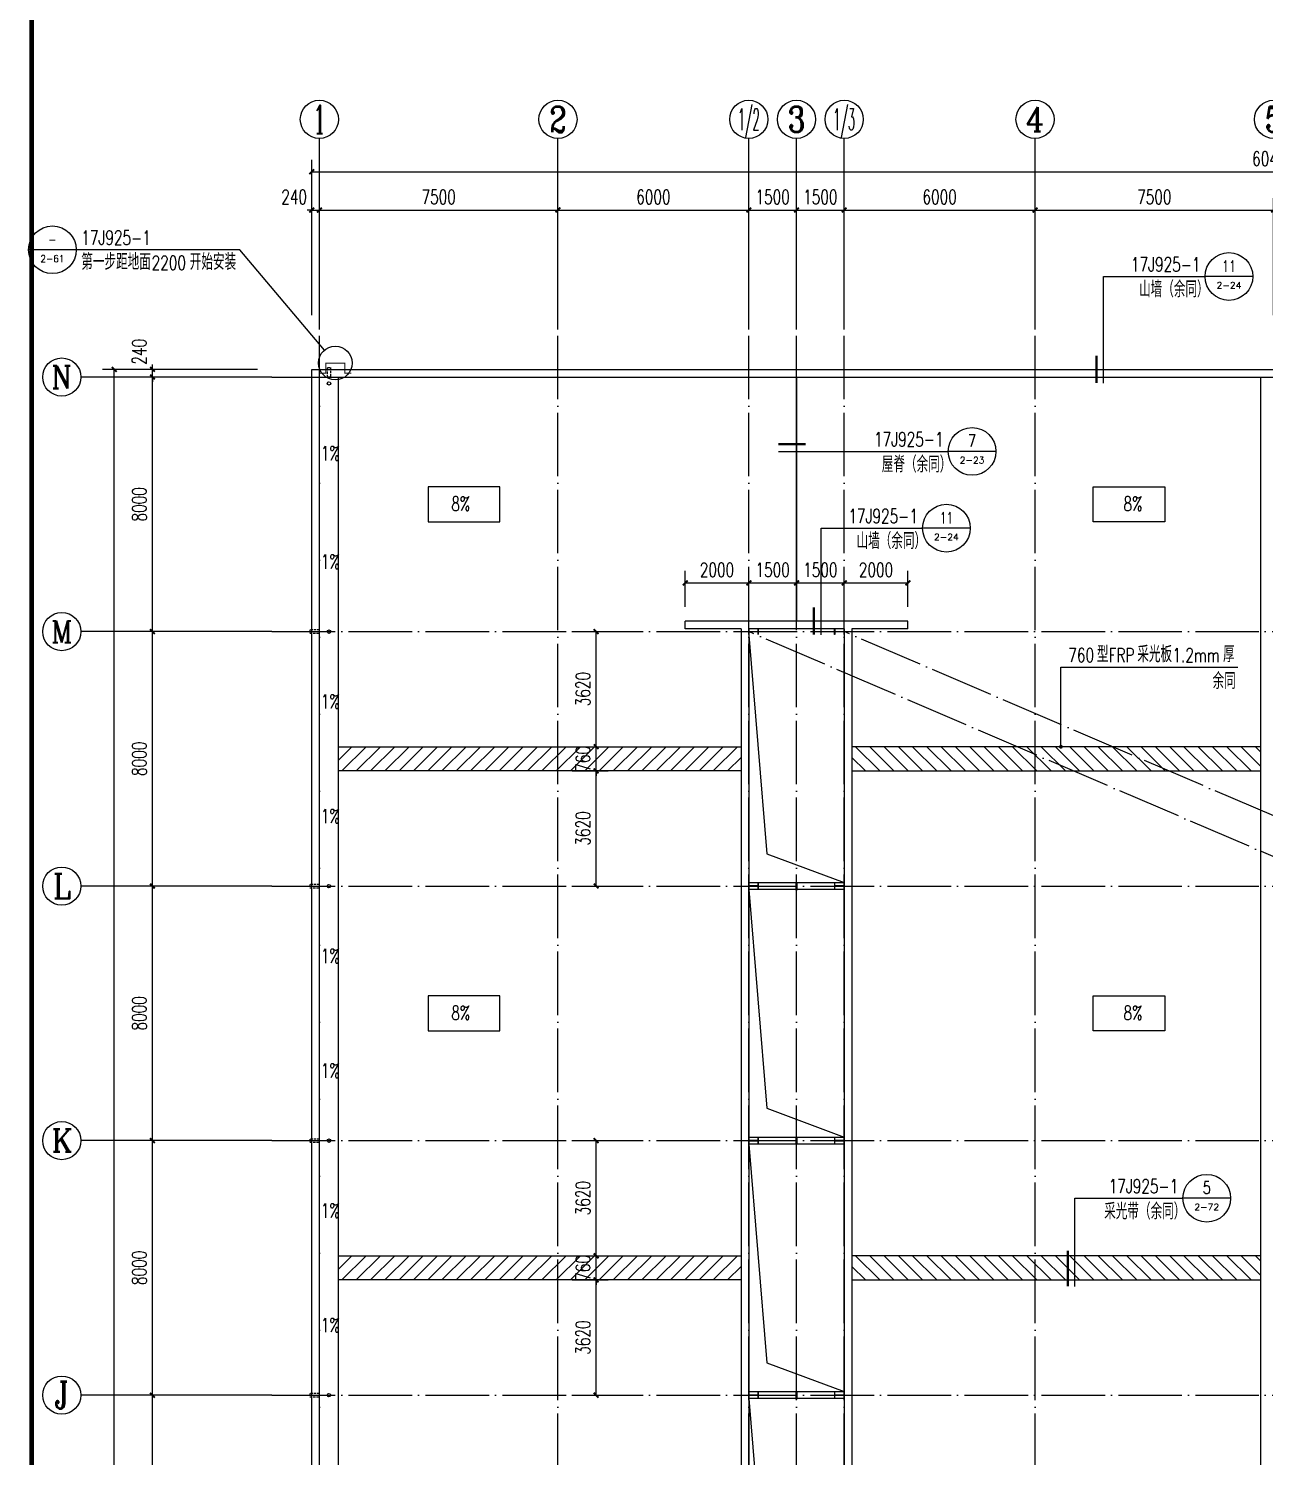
# Model space of a CAD drawing. Extents: x 14586673 to 15379323, y -344170 to -118775.
# Drawn here: x 14866678 to 14905536, y -242147 to -197266 of the extents above; entities that cross this region are included whole.
import ezdxf
from ezdxf.enums import TextEntityAlignment as Align

# ---------------------------------------------------------------- set-up
doc = ezdxf.new("R2010")
doc.units = 0
doc.header["$LTSCALE"] = 1000
doc.header["$MEASUREMENT"] = 0
doc.linetypes.add('DASH', pattern=[0.35, 0.25, -0.1])
doc.linetypes.add('DOTE', pattern=[2.42, 2, -0.2, 0.02, -0.2])
for name, color, linetype in [('AXIS', 3, 'Continuous'), ('AXIS_TEXT', 7, 'Continuous'), ('COLUMN', 2, 'Continuous'), ('DIM_IDEN', 3, 'Continuous'), ('DIM_LEAD', 3, 'Continuous'), ('DIM_SYMB', 3, 'Continuous'), ('DOTE', 1, 'DOTE'), ('PUB_DIM', 3, 'Continuous'), ('PUB_TEXT', 7, 'Continuous'), ('TK', 4, 'Continuous'), ('WALL-PARAPET', 6, 'Continuous'), ('采光带', 4, 'Continuous'), ('雨水管', 4, 'Continuous')]:
    doc.layers.add(name, color=color, linetype=linetype)
doc.styles.add('_TCH_AXIS', font='COMPLEX', dxfattribs={"bigfont": 'GBCBIG'})
doc.styles.add('_TCH_DIM', font='SIMPLEX', dxfattribs={"bigfont": 'GBCBIG'})
doc.styles.add('_TCH_DIM_T3', font='SIMPLEX', dxfattribs={"width": 0.705882, "bigfont": 'GBCBIG'})
doc.styles.add('_TCH_LABEL', font='COMPLEX', dxfattribs={"bigfont": 'GBCBIG'})
doc.styles.add('COMPLEX', font='COMPLEX')
doc.dimstyles.new('_TCH_ARCH&&150', dxfattribs={"dimtxt": 446.25, "dimasz": 150, "dimexe": 375, "dimexo": 450, "dimgap": 189.375, "dimtad": 1, "dimdec": 0, "dimzin": 0, "dimdsep": 46, "dimtxsty": '_TCH_DIM_T3', "dimblk": 'ARCHTICK', "dimcen": 0.09, "dimclrt": 7, "dimazin": 2, "dimtfac": 1, "dimtdec": 0, "dimtix": 1, "dimtmove": 2, "dimatfit": 3, "dimfxl": 0, "dimtolj": 1, "dimtzin": 0, "dimarcsym": 0})

# ---------------------------------------------------------------- blocks, each defined once
blk = doc.blocks.new('A$C0FCD69EC')
at = {"layer": 'COLUMN'}
blk.add_hatch(color=256, dxfattribs=at).paths.add_polyline_path([(300, 180), (294, 180), (294, 94), (6, 94), (6, 180), (0, 180), (0, 0), (6, 0), (6, 86), (294, 86), (294, 0), (300, 0)])
blk.add_lwpolyline([(300, 0), (294, 0), (294, 86), (6, 86), (6, 0), (0, 0), (0, 180), (6, 180), (6, 94), (294, 94), (294, 180), (300, 180)], close=True, dxfattribs=at)
blk = doc.blocks.new('A$C22C4548D')
blk.add_line((0, 10), (300, 10))
blk.add_lwpolyline([(30, 20), (270, 20), (270, 0), (30, 0)], close=True)
blk = doc.blocks.new('GeYuanFrame_36670075', base_point=(20.09, 4.53))
at = {"layer": 'TK', "const_width": 1}
blk.add_lwpolyline([(45.09, 588.53), (1061.09, 588.53), (1061.09, 14.53), (45.09, 14.53)], close=True, dxfattribs=at)
blk = doc.blocks.new('_AXISO')
blk.add_circle((0, 0), 0.5)
at = {"layer": 'AXIS_TEXT', "style": 'COMPLEX', "width": 1.041667}
blk.add_attdef('A', text='', height=0.56, dxfattribs=at).set_placement((-0.25, -0.28), (0.25, -0.28), align=Align.FIT)
blk = doc.blocks.new('_ArchTick')
at = {"color": 0, "linetype": 'ByBlock', "const_width": 0.4}
blk.add_lwpolyline([(-0.5, -0.5), (0.5, 0.5)], dxfattribs=at)
blk = doc.blocks.new('*D197')
at = {"layer": 'AXIS', "color": 0, "lineweight": -2}
for p, q in [((14873873, -207980), (14868998, -207980)), ((14869373, -304460), (14869373, -207980)), ((14873873, -304460), (14868998, -304460))]:
    blk.add_line(p, q, dxfattribs=at)
at = {"layer": 'Defpoints', "color": 0}
for p in [(14869373, -207980), (14874323, -207980), (14874323, -304460)]:
    blk.add_point(p, dxfattribs=at)
at = {"layer": 'AXIS', "color": 0, "lineweight": -2, "xscale": 150, "yscale": 150, "zscale": 150}
for p, rotation in [((14869373, -207980), 90), ((14869373, -304460), 270)]:
    blk.add_blockref('_ArchTick', p, dxfattribs=dict(at, rotation=rotation))
at = {"layer": 'AXIS', "color": 7, "insert": (14868960, -256220), "char_height": 446.2, "attachment_point": 5, "rotation": 90, "style": '_TCH_DIM_T3'}
blk.add_mtext('\\A1;96480', dxfattribs=at)
blk = doc.blocks.new('*D206')
at = {"layer": 'AXIS', "color": 0, "lineweight": -2}
for p, q in [((14873873, -240220), (14870198, -240220)), ((14870573, -248220), (14870573, -240220)), ((14873873, -248220), (14870198, -248220))]:
    blk.add_line(p, q, dxfattribs=at)
at = {"layer": 'Defpoints', "color": 0}
for p in [(14870573, -240220), (14874323, -240220), (14874323, -248220)]:
    blk.add_point(p, dxfattribs=at)
at = {"layer": 'AXIS', "color": 0, "lineweight": -2, "xscale": 150, "yscale": 150, "zscale": 150}
for p, rotation in [((14870573, -240220), 90), ((14870573, -248220), 270)]:
    blk.add_blockref('_ArchTick', p, dxfattribs=dict(at, rotation=rotation))
at = {"layer": 'AXIS', "color": 7, "insert": (14870160, -244220), "char_height": 446.2, "attachment_point": 5, "rotation": 90, "style": '_TCH_DIM_T3'}
blk.add_mtext('\\A1;8000', dxfattribs=at)
blk = doc.blocks.new('*D207')
at = {"layer": 'AXIS', "color": 0, "lineweight": -2}
for p, q in [((14873873, -232220), (14870198, -232220)), ((14870573, -240220), (14870573, -232220)), ((14873873, -240220), (14870198, -240220))]:
    blk.add_line(p, q, dxfattribs=at)
at = {"layer": 'Defpoints', "color": 0}
for p in [(14870573, -232220), (14874323, -232220), (14874323, -240220)]:
    blk.add_point(p, dxfattribs=at)
at = {"layer": 'AXIS', "color": 0, "lineweight": -2, "xscale": 150, "yscale": 150, "zscale": 150}
for p, rotation in [((14870573, -232220), 90), ((14870573, -240220), 270)]:
    blk.add_blockref('_ArchTick', p, dxfattribs=dict(at, rotation=rotation))
at = {"layer": 'AXIS', "color": 7, "insert": (14870160, -236220), "char_height": 446.2, "attachment_point": 5, "rotation": 90, "style": '_TCH_DIM_T3'}
blk.add_mtext('\\A1;8000', dxfattribs=at)
blk = doc.blocks.new('*D208')
at = {"layer": 'AXIS', "color": 0, "lineweight": -2}
for p, q in [((14873873, -224220), (14870198, -224220)), ((14870573, -232220), (14870573, -224220)), ((14873873, -232220), (14870198, -232220))]:
    blk.add_line(p, q, dxfattribs=at)
at = {"layer": 'Defpoints', "color": 0}
for p in [(14870573, -224220), (14874323, -224220), (14874323, -232220)]:
    blk.add_point(p, dxfattribs=at)
at = {"layer": 'AXIS', "color": 0, "lineweight": -2, "xscale": 150, "yscale": 150, "zscale": 150}
for p, rotation in [((14870573, -224220), 90), ((14870573, -232220), 270)]:
    blk.add_blockref('_ArchTick', p, dxfattribs=dict(at, rotation=rotation))
at = {"layer": 'AXIS', "color": 7, "insert": (14870160, -228220), "char_height": 446.2, "attachment_point": 5, "rotation": 90, "style": '_TCH_DIM_T3'}
blk.add_mtext('\\A1;8000', dxfattribs=at)
blk = doc.blocks.new('*D209')
at = {"layer": 'AXIS', "color": 0, "lineweight": -2}
for p, q in [((14873873, -216220), (14870198, -216220)), ((14870573, -224220), (14870573, -216220)), ((14873873, -224220), (14870198, -224220))]:
    blk.add_line(p, q, dxfattribs=at)
at = {"layer": 'Defpoints', "color": 0}
for p in [(14870573, -216220), (14874323, -216220), (14874323, -224220)]:
    blk.add_point(p, dxfattribs=at)
at = {"layer": 'AXIS', "color": 0, "lineweight": -2, "xscale": 150, "yscale": 150, "zscale": 150}
for p, rotation in [((14870573, -216220), 90), ((14870573, -224220), 270)]:
    blk.add_blockref('_ArchTick', p, dxfattribs=dict(at, rotation=rotation))
at = {"layer": 'AXIS', "color": 7, "insert": (14870160, -220220), "char_height": 446.2, "attachment_point": 5, "rotation": 90, "style": '_TCH_DIM_T3'}
blk.add_mtext('\\A1;8000', dxfattribs=at)
blk = doc.blocks.new('*D210')
at = {"layer": 'AXIS', "color": 0, "lineweight": -2}
for p, q in [((14873873, -208220), (14870198, -208220)), ((14870573, -216220), (14870573, -208220)), ((14873873, -216220), (14870198, -216220))]:
    blk.add_line(p, q, dxfattribs=at)
at = {"layer": 'Defpoints', "color": 0}
for p in [(14870573, -208220), (14874323, -208220), (14874323, -216220)]:
    blk.add_point(p, dxfattribs=at)
at = {"layer": 'AXIS', "color": 0, "lineweight": -2, "xscale": 150, "yscale": 150, "zscale": 150}
for p, rotation in [((14870573, -208220), 90), ((14870573, -216220), 270)]:
    blk.add_blockref('_ArchTick', p, dxfattribs=dict(at, rotation=rotation))
at = {"layer": 'AXIS', "color": 7, "insert": (14870160, -212220), "char_height": 446.2, "attachment_point": 5, "rotation": 90, "style": '_TCH_DIM_T3'}
blk.add_mtext('\\A1;8000', dxfattribs=at)
blk = doc.blocks.new('*D211')
at = {"layer": 'AXIS', "color": 0, "lineweight": -2}
for p, q in [((14873873, -207980), (14870198, -207980)), ((14873873, -208220), (14870198, -208220)), ((14870573, -207980), (14870573, -207830)), ((14870573, -208220), (14870573, -207980)), ((14870573, -208220), (14870573, -208370))]:
    blk.add_line(p, q, dxfattribs=at)
at = {"layer": 'Defpoints', "color": 0}
for p in [(14870573, -207980), (14874323, -207980), (14874323, -208220)]:
    blk.add_point(p, dxfattribs=at)
at = {"layer": 'AXIS', "color": 0, "lineweight": -2, "xscale": 150, "yscale": 150, "zscale": 150}
for p, rotation in [((14870573, -207980), 270), ((14870573, -208220), 90)]:
    blk.add_blockref('_ArchTick', p, dxfattribs=dict(at, rotation=rotation))
at = {"layer": 'AXIS', "color": 7, "insert": (14870160, -207425), "char_height": 446.2, "attachment_point": 5, "rotation": 90, "style": '_TCH_DIM_T3'}
blk.add_mtext('\\A1;240', dxfattribs=at)
blk = doc.blocks.new('*D242')
at = {"layer": 'AXIS', "color": 0, "lineweight": -2}
for p, q in [((14875583, -206270), (14875583, -201395)), ((14936063, -206270), (14936063, -201395)), ((14875583, -201770), (14936063, -201770))]:
    blk.add_line(p, q, dxfattribs=at)
at = {"layer": 'Defpoints', "color": 0}
for p in [(14936063, -201770), (14875583, -206720), (14936063, -206720)]:
    blk.add_point(p, dxfattribs=at)
at = {"layer": 'AXIS', "color": 0, "lineweight": -2, "xscale": 150, "yscale": 150, "zscale": 150, "rotation": 180}
blk.add_blockref('_ArchTick', (14875583, -201770), dxfattribs=at)
at = {"layer": 'AXIS', "color": 0, "lineweight": -2, "xscale": 150, "yscale": 150, "zscale": 150}
blk.add_blockref('_ArchTick', (14936063, -201770), dxfattribs=at)
at = {"layer": 'AXIS', "color": 7, "insert": (14905823, -201358), "char_height": 446.2, "attachment_point": 5, "style": '_TCH_DIM_T3'}
blk.add_mtext('\\A1;60480', dxfattribs=at)
blk = doc.blocks.new('*D243')
at = {"layer": 'AXIS', "color": 0, "lineweight": -2}
for p, q in [((14875583, -206270), (14875583, -202595)), ((14875823, -206270), (14875823, -202595)), ((14875583, -202970), (14875433, -202970)), ((14875583, -202970), (14875823, -202970)), ((14875823, -202970), (14875973, -202970))]:
    blk.add_line(p, q, dxfattribs=at)
at = {"layer": 'Defpoints', "color": 0}
for p in [(14875823, -202970), (14875583, -206720), (14875823, -206720)]:
    blk.add_point(p, dxfattribs=at)
at = {"layer": 'AXIS', "color": 0, "lineweight": -2, "xscale": 150, "yscale": 150, "zscale": 150}
blk.add_blockref('_ArchTick', (14875583, -202970), dxfattribs=at)
at = {"layer": 'AXIS', "color": 0, "lineweight": -2, "xscale": 150, "yscale": 150, "zscale": 150, "rotation": 180}
blk.add_blockref('_ArchTick', (14875823, -202970), dxfattribs=at)
at = {"layer": 'AXIS', "color": 7, "insert": (14875028, -202558), "char_height": 446.2, "attachment_point": 5, "style": '_TCH_DIM_T3'}
blk.add_mtext('\\A1;240', dxfattribs=at)
blk = doc.blocks.new('*D244')
at = {"layer": 'AXIS', "color": 0, "lineweight": -2}
for p, q in [((14875823, -206270), (14875823, -202595)), ((14883323, -206270), (14883323, -202595)), ((14875823, -202970), (14883323, -202970))]:
    blk.add_line(p, q, dxfattribs=at)
at = {"layer": 'Defpoints', "color": 0}
for p in [(14883323, -202970), (14875823, -206720), (14883323, -206720)]:
    blk.add_point(p, dxfattribs=at)
at = {"layer": 'AXIS', "color": 0, "lineweight": -2, "xscale": 150, "yscale": 150, "zscale": 150, "rotation": 180}
blk.add_blockref('_ArchTick', (14875823, -202970), dxfattribs=at)
at = {"layer": 'AXIS', "color": 0, "lineweight": -2, "xscale": 150, "yscale": 150, "zscale": 150}
blk.add_blockref('_ArchTick', (14883323, -202970), dxfattribs=at)
at = {"layer": 'AXIS', "color": 7, "insert": (14879573, -202558), "char_height": 446.2, "attachment_point": 5, "style": '_TCH_DIM_T3'}
blk.add_mtext('\\A1;7500', dxfattribs=at)
blk = doc.blocks.new('*D245')
at = {"layer": 'AXIS', "color": 0, "lineweight": -2}
for p, q in [((14883323, -206270), (14883323, -202595)), ((14889323, -206270), (14889323, -202595)), ((14883323, -202970), (14889323, -202970))]:
    blk.add_line(p, q, dxfattribs=at)
at = {"layer": 'Defpoints', "color": 0}
for p in [(14889323, -202970), (14883323, -206720), (14889323, -206720)]:
    blk.add_point(p, dxfattribs=at)
at = {"layer": 'AXIS', "color": 0, "lineweight": -2, "xscale": 150, "yscale": 150, "zscale": 150, "rotation": 180}
blk.add_blockref('_ArchTick', (14883323, -202970), dxfattribs=at)
at = {"layer": 'AXIS', "color": 0, "lineweight": -2, "xscale": 150, "yscale": 150, "zscale": 150}
blk.add_blockref('_ArchTick', (14889323, -202970), dxfattribs=at)
at = {"layer": 'AXIS', "color": 7, "insert": (14886323, -202558), "char_height": 446.2, "attachment_point": 5, "style": '_TCH_DIM_T3'}
blk.add_mtext('\\A1;6000', dxfattribs=at)
blk = doc.blocks.new('*D246')
at = {"layer": 'AXIS', "color": 0, "lineweight": -2}
for p, q in [((14889323, -206270), (14889323, -202595)), ((14890823, -206270), (14890823, -202595)), ((14889323, -202970), (14890823, -202970))]:
    blk.add_line(p, q, dxfattribs=at)
at = {"layer": 'Defpoints', "color": 0}
for p in [(14890823, -202970), (14889323, -206720), (14890823, -206720)]:
    blk.add_point(p, dxfattribs=at)
at = {"layer": 'AXIS', "color": 0, "lineweight": -2, "xscale": 150, "yscale": 150, "zscale": 150, "rotation": 180}
blk.add_blockref('_ArchTick', (14889323, -202970), dxfattribs=at)
at = {"layer": 'AXIS', "color": 0, "lineweight": -2, "xscale": 150, "yscale": 150, "zscale": 150}
blk.add_blockref('_ArchTick', (14890823, -202970), dxfattribs=at)
at = {"layer": 'AXIS', "color": 7, "insert": (14890073, -202558), "char_height": 446.2, "attachment_point": 5, "style": '_TCH_DIM_T3'}
blk.add_mtext('\\A1;1500', dxfattribs=at)
blk = doc.blocks.new('*D247')
at = {"layer": 'AXIS', "color": 0, "lineweight": -2}
for p, q in [((14890823, -206270), (14890823, -202595)), ((14892323, -206270), (14892323, -202595)), ((14890823, -202970), (14892323, -202970))]:
    blk.add_line(p, q, dxfattribs=at)
at = {"layer": 'Defpoints', "color": 0}
for p in [(14892323, -202970), (14890823, -206720), (14892323, -206720)]:
    blk.add_point(p, dxfattribs=at)
at = {"layer": 'AXIS', "color": 0, "lineweight": -2, "xscale": 150, "yscale": 150, "zscale": 150, "rotation": 180}
blk.add_blockref('_ArchTick', (14890823, -202970), dxfattribs=at)
at = {"layer": 'AXIS', "color": 0, "lineweight": -2, "xscale": 150, "yscale": 150, "zscale": 150}
blk.add_blockref('_ArchTick', (14892323, -202970), dxfattribs=at)
at = {"layer": 'AXIS', "color": 7, "insert": (14891573, -202558), "char_height": 446.2, "attachment_point": 5, "style": '_TCH_DIM_T3'}
blk.add_mtext('\\A1;1500', dxfattribs=at)
blk = doc.blocks.new('*D248')
at = {"layer": 'AXIS', "color": 0, "lineweight": -2}
for p, q in [((14892323, -206270), (14892323, -202595)), ((14898323, -206270), (14898323, -202595)), ((14892323, -202970), (14898323, -202970))]:
    blk.add_line(p, q, dxfattribs=at)
at = {"layer": 'Defpoints', "color": 0}
for p in [(14898323, -202970), (14892323, -206720), (14898323, -206720)]:
    blk.add_point(p, dxfattribs=at)
at = {"layer": 'AXIS', "color": 0, "lineweight": -2, "xscale": 150, "yscale": 150, "zscale": 150, "rotation": 180}
blk.add_blockref('_ArchTick', (14892323, -202970), dxfattribs=at)
at = {"layer": 'AXIS', "color": 0, "lineweight": -2, "xscale": 150, "yscale": 150, "zscale": 150}
blk.add_blockref('_ArchTick', (14898323, -202970), dxfattribs=at)
at = {"layer": 'AXIS', "color": 7, "insert": (14895323, -202558), "char_height": 446.2, "attachment_point": 5, "style": '_TCH_DIM_T3'}
blk.add_mtext('\\A1;6000', dxfattribs=at)
blk = doc.blocks.new('*D249')
at = {"layer": 'AXIS', "color": 0, "lineweight": -2}
for p, q in [((14898323, -206270), (14898323, -202595)), ((14905823, -206270), (14905823, -202595)), ((14898323, -202970), (14905823, -202970))]:
    blk.add_line(p, q, dxfattribs=at)
at = {"layer": 'Defpoints', "color": 0}
for p in [(14905823, -202970), (14898323, -206720), (14905823, -206720)]:
    blk.add_point(p, dxfattribs=at)
at = {"layer": 'AXIS', "color": 0, "lineweight": -2, "xscale": 150, "yscale": 150, "zscale": 150, "rotation": 180}
blk.add_blockref('_ArchTick', (14898323, -202970), dxfattribs=at)
at = {"layer": 'AXIS', "color": 0, "lineweight": -2, "xscale": 150, "yscale": 150, "zscale": 150}
blk.add_blockref('_ArchTick', (14905823, -202970), dxfattribs=at)
at = {"layer": 'AXIS', "color": 7, "insert": (14902073, -202558), "char_height": 446.2, "attachment_point": 5, "style": '_TCH_DIM_T3'}
blk.add_mtext('\\A1;7500', dxfattribs=at)
blk = doc.blocks.new('*D521')
at = {"layer": 'Defpoints', "color": 0}
for p in [(14883323, -236600), (14884523, -236600), (14883323, -240220)]:
    blk.add_point(p, dxfattribs=at)
at = {"layer": 'PUB_DIM', "color": 0, "lineweight": -2}
for p, q in [((14883773, -236600), (14884898, -236600)), ((14884523, -240220), (14884523, -236600)), ((14883773, -240220), (14884898, -240220))]:
    blk.add_line(p, q, dxfattribs=at)
at = {"layer": 'PUB_DIM', "color": 0, "lineweight": -2, "xscale": 150, "yscale": 150, "zscale": 150}
for p, rotation in [((14884523, -236600), 90), ((14884523, -240220), 270)]:
    blk.add_blockref('_ArchTick', p, dxfattribs=dict(at, rotation=rotation))
at = {"layer": 'PUB_DIM', "color": 7, "insert": (14884110, -238410), "char_height": 446.2, "attachment_point": 5, "rotation": 90, "style": '_TCH_DIM_T3'}
blk.add_mtext('\\A1;3620', dxfattribs=at)
blk = doc.blocks.new('*D522')
at = {"layer": 'Defpoints', "color": 0}
for p in [(14883323, -235840), (14884523, -235840), (14883323, -236600)]:
    blk.add_point(p, dxfattribs=at)
at = {"layer": 'PUB_DIM', "color": 0, "lineweight": -2}
for p, q in [((14883773, -235840), (14884898, -235840)), ((14884523, -235840), (14884523, -235690)), ((14884523, -236600), (14884523, -235840)), ((14883773, -236600), (14884898, -236600)), ((14884523, -236600), (14884523, -236750))]:
    blk.add_line(p, q, dxfattribs=at)
at = {"layer": 'PUB_DIM', "color": 0, "lineweight": -2, "xscale": 150, "yscale": 150, "zscale": 150}
for p, rotation in [((14884523, -235840), 270), ((14884523, -236600), 90)]:
    blk.add_blockref('_ArchTick', p, dxfattribs=dict(at, rotation=rotation))
at = {"layer": 'PUB_DIM', "color": 7, "insert": (14884110, -236220), "char_height": 446.2, "attachment_point": 5, "rotation": 90, "style": '_TCH_DIM_T3'}
blk.add_mtext('\\A1;760', dxfattribs=at)
blk = doc.blocks.new('*D523')
at = {"layer": 'Defpoints', "color": 0}
for p in [(14883323, -232220), (14884523, -232220), (14883323, -235840)]:
    blk.add_point(p, dxfattribs=at)
at = {"layer": 'PUB_DIM', "color": 0, "lineweight": -2}
for p, q in [((14883773, -232220), (14884898, -232220)), ((14884523, -235840), (14884523, -232220)), ((14883773, -235840), (14884898, -235840))]:
    blk.add_line(p, q, dxfattribs=at)
at = {"layer": 'PUB_DIM', "color": 0, "lineweight": -2, "xscale": 150, "yscale": 150, "zscale": 150}
for p, rotation in [((14884523, -232220), 90), ((14884523, -235840), 270)]:
    blk.add_blockref('_ArchTick', p, dxfattribs=dict(at, rotation=rotation))
at = {"layer": 'PUB_DIM', "color": 7, "insert": (14884110, -234030), "char_height": 446.2, "attachment_point": 5, "rotation": 90, "style": '_TCH_DIM_T3'}
blk.add_mtext('\\A1;3620', dxfattribs=at)
blk = doc.blocks.new('*D527')
at = {"layer": 'Defpoints', "color": 0}
for p in [(14883323, -220600), (14884523, -220600), (14883323, -224220)]:
    blk.add_point(p, dxfattribs=at)
at = {"layer": 'PUB_DIM', "color": 0, "lineweight": -2}
for p, q in [((14883773, -220600), (14884898, -220600)), ((14884523, -224220), (14884523, -220600)), ((14883773, -224220), (14884898, -224220))]:
    blk.add_line(p, q, dxfattribs=at)
at = {"layer": 'PUB_DIM', "color": 0, "lineweight": -2, "xscale": 150, "yscale": 150, "zscale": 150}
for p, rotation in [((14884523, -220600), 90), ((14884523, -224220), 270)]:
    blk.add_blockref('_ArchTick', p, dxfattribs=dict(at, rotation=rotation))
at = {"layer": 'PUB_DIM', "color": 7, "insert": (14884110, -222410), "char_height": 446.2, "attachment_point": 5, "rotation": 90, "style": '_TCH_DIM_T3'}
blk.add_mtext('\\A1;3620', dxfattribs=at)
blk = doc.blocks.new('*D528')
at = {"layer": 'Defpoints', "color": 0}
for p in [(14883323, -219840), (14884523, -219840), (14883323, -220600)]:
    blk.add_point(p, dxfattribs=at)
at = {"layer": 'PUB_DIM', "color": 0, "lineweight": -2}
for p, q in [((14883773, -219840), (14884898, -219840)), ((14884523, -219840), (14884523, -219690)), ((14884523, -220600), (14884523, -219840)), ((14883773, -220600), (14884898, -220600)), ((14884523, -220600), (14884523, -220750))]:
    blk.add_line(p, q, dxfattribs=at)
at = {"layer": 'PUB_DIM', "color": 0, "lineweight": -2, "xscale": 150, "yscale": 150, "zscale": 150}
for p, rotation in [((14884523, -219840), 270), ((14884523, -220600), 90)]:
    blk.add_blockref('_ArchTick', p, dxfattribs=dict(at, rotation=rotation))
at = {"layer": 'PUB_DIM', "color": 7, "insert": (14884110, -220220), "char_height": 446.2, "attachment_point": 5, "rotation": 90, "style": '_TCH_DIM_T3'}
blk.add_mtext('\\A1;760', dxfattribs=at)
blk = doc.blocks.new('*D529')
at = {"layer": 'Defpoints', "color": 0}
for p in [(14883323, -216220), (14884523, -216220), (14883323, -219840)]:
    blk.add_point(p, dxfattribs=at)
at = {"layer": 'PUB_DIM', "color": 0, "lineweight": -2}
for p, q in [((14883773, -216220), (14884898, -216220)), ((14884523, -219840), (14884523, -216220)), ((14883773, -219840), (14884898, -219840))]:
    blk.add_line(p, q, dxfattribs=at)
at = {"layer": 'PUB_DIM', "color": 0, "lineweight": -2, "xscale": 150, "yscale": 150, "zscale": 150}
for p, rotation in [((14884523, -216220), 90), ((14884523, -219840), 270)]:
    blk.add_blockref('_ArchTick', p, dxfattribs=dict(at, rotation=rotation))
at = {"layer": 'PUB_DIM', "color": 7, "insert": (14884110, -218030), "char_height": 446.2, "attachment_point": 5, "rotation": 90, "style": '_TCH_DIM_T3'}
blk.add_mtext('\\A1;3620', dxfattribs=at)
blk = doc.blocks.new('*D541')
at = {"layer": 'Defpoints', "color": 0}
for p in [(14889323, -214690), (14887323, -215890), (14889323, -215890)]:
    blk.add_point(p, dxfattribs=at)
at = {"layer": 'PUB_DIM', "color": 0, "lineweight": -2}
for p, q in [((14887323, -215440), (14887323, -214315)), ((14889323, -215440), (14889323, -214315)), ((14887323, -214690), (14889323, -214690))]:
    blk.add_line(p, q, dxfattribs=at)
at = {"layer": 'PUB_DIM', "color": 0, "lineweight": -2, "xscale": 150, "yscale": 150, "zscale": 150, "rotation": 180}
blk.add_blockref('_ArchTick', (14887323, -214690), dxfattribs=at)
at = {"layer": 'PUB_DIM', "color": 0, "lineweight": -2, "xscale": 150, "yscale": 150, "zscale": 150}
blk.add_blockref('_ArchTick', (14889323, -214690), dxfattribs=at)
at = {"layer": 'PUB_DIM', "color": 7, "insert": (14888323, -214278), "char_height": 446.2, "attachment_point": 5, "style": '_TCH_DIM_T3'}
blk.add_mtext('\\A1;2000', dxfattribs=at)
blk = doc.blocks.new('*D542')
at = {"layer": 'Defpoints', "color": 0}
for p in [(14890823, -214690), (14889323, -215890), (14890823, -215890)]:
    blk.add_point(p, dxfattribs=at)
at = {"layer": 'PUB_DIM', "color": 0, "lineweight": -2}
for p, q in [((14889323, -215440), (14889323, -214315)), ((14890823, -215440), (14890823, -214315)), ((14889323, -214690), (14890823, -214690))]:
    blk.add_line(p, q, dxfattribs=at)
at = {"layer": 'PUB_DIM', "color": 0, "lineweight": -2, "xscale": 150, "yscale": 150, "zscale": 150, "rotation": 180}
blk.add_blockref('_ArchTick', (14889323, -214690), dxfattribs=at)
at = {"layer": 'PUB_DIM', "color": 0, "lineweight": -2, "xscale": 150, "yscale": 150, "zscale": 150}
blk.add_blockref('_ArchTick', (14890823, -214690), dxfattribs=at)
at = {"layer": 'PUB_DIM', "color": 7, "insert": (14890073, -214278), "char_height": 446.2, "attachment_point": 5, "style": '_TCH_DIM_T3'}
blk.add_mtext('\\A1;1500', dxfattribs=at)
blk = doc.blocks.new('*D543')
at = {"layer": 'Defpoints', "color": 0}
for p in [(14892323, -214690), (14890823, -215890), (14892323, -215890)]:
    blk.add_point(p, dxfattribs=at)
at = {"layer": 'PUB_DIM', "color": 0, "lineweight": -2}
for p, q in [((14890823, -215440), (14890823, -214315)), ((14892323, -215440), (14892323, -214315)), ((14890823, -214690), (14892323, -214690))]:
    blk.add_line(p, q, dxfattribs=at)
at = {"layer": 'PUB_DIM', "color": 0, "lineweight": -2, "xscale": 150, "yscale": 150, "zscale": 150, "rotation": 180}
blk.add_blockref('_ArchTick', (14890823, -214690), dxfattribs=at)
at = {"layer": 'PUB_DIM', "color": 0, "lineweight": -2, "xscale": 150, "yscale": 150, "zscale": 150}
blk.add_blockref('_ArchTick', (14892323, -214690), dxfattribs=at)
at = {"layer": 'PUB_DIM', "color": 7, "insert": (14891573, -214278), "char_height": 446.2, "attachment_point": 5, "style": '_TCH_DIM_T3'}
blk.add_mtext('\\A1;1500', dxfattribs=at)
blk = doc.blocks.new('*D544')
at = {"layer": 'Defpoints', "color": 0}
for p in [(14894323, -214690), (14892323, -215890), (14894323, -215890)]:
    blk.add_point(p, dxfattribs=at)
at = {"layer": 'PUB_DIM', "color": 0, "lineweight": -2}
for p, q in [((14892323, -215440), (14892323, -214315)), ((14894323, -215440), (14894323, -214315)), ((14892323, -214690), (14894323, -214690))]:
    blk.add_line(p, q, dxfattribs=at)
at = {"layer": 'PUB_DIM', "color": 0, "lineweight": -2, "xscale": 150, "yscale": 150, "zscale": 150, "rotation": 180}
blk.add_blockref('_ArchTick', (14892323, -214690), dxfattribs=at)
at = {"layer": 'PUB_DIM', "color": 0, "lineweight": -2, "xscale": 150, "yscale": 150, "zscale": 150}
blk.add_blockref('_ArchTick', (14894323, -214690), dxfattribs=at)
at = {"layer": 'PUB_DIM', "color": 7, "insert": (14893323, -214278), "char_height": 446.2, "attachment_point": 5, "style": '_TCH_DIM_T3'}
blk.add_mtext('\\A1;2000', dxfattribs=at)

msp = doc.modelspace()

# ---------------------------------------------------------------- hatches: boundary and pattern name
at = {"layer": '采光带'}
h = msp.add_hatch(dxfattribs=at)
h.set_pattern_fill('ANSI31', color=250, scale=200, angle=-90, style=0)
h.set_pattern_definition([(225, (14655887.14, 8826378.5), (-224.506403, 224.506403), [])])
h.paths.add_polyline_path([(14889082.6, -220600.3), (14876422.6, -220600.3), (14876422.6, -219840.3), (14889082.6, -219840.3)])
h = msp.add_hatch(dxfattribs=at)
h.set_pattern_fill('ANSI31', color=250, scale=200, angle=-90, style=0)
h.set_pattern_definition([(315, (15125758, 8826378.5), (224.506403, 224.506403), [])])
h.paths.add_polyline_path([(14892562.6, -220600.3), (14905422.6, -220600.3), (14905422.6, -219840.3), (14892562.6, -219840.3)])
h = msp.add_hatch(dxfattribs=at)
h.set_pattern_fill('ANSI31', color=250, scale=200, angle=-90, style=0)
h.set_pattern_definition([(225, (14655887.14, 8810378.5), (-224.506403, 224.506403), [])])
h.paths.add_polyline_path([(14889082.6, -236600.3), (14876422.6, -236600.3), (14876422.6, -235840.3), (14889082.6, -235840.3)])
h = msp.add_hatch(dxfattribs=at)
h.set_pattern_fill('ANSI31', color=250, scale=200, angle=-90, style=0)
h.set_pattern_definition([(315, (15125758, 8810378.5), (224.506403, 224.506403), [])])
h.paths.add_polyline_path([(14892562.6, -236600.3), (14905422.6, -236600.3), (14905422.6, -235840.3), (14892562.6, -235840.3)])

# ---------------------------------------------------------------- linework, layer by layer
at = {"ltscale": 0.5}
for p, q in [((14876422.6, -304220.3), (14876422.6, -208220.3)), ((14905422.6, -304220.3), (14905422.6, -208220.3))]:
    msp.add_line(p, q, dxfattribs=at)
at = {"const_width": 30}
msp.add_lwpolyline([(14875822.6, -208100.3), (14876022.6, -208100.3), (14876022.6, -207780.3), (14876622.6, -207780.3), (14876622.6, -208100.3), (14876822.6, -208100.3)], dxfattribs=at)
for points in [[(14875582.6, -207980.3), (14936062.6, -207980.3), (14936062.6, -304460.3), (14875582.6, -304460.3)], [(14875822.6, -208220.3), (14935822.6, -208220.3), (14935822.6, -304220.3), (14875822.6, -304220.3)], [(14879242.7, -211666.4), (14879242.7, -212774.3), (14881499.7, -212774.3), (14881499.7, -211666.4)], [(14902402.5, -211666.4), (14902402.5, -212774.3), (14900145.4, -212774.3), (14900145.4, -211666.4)], [(14892322.6, -224330.3), (14889322.6, -224330.3), (14889322.6, -224110.3), (14892322.6, -224110.3)], [(14879242.7, -227666.4), (14879242.7, -228774.3), (14881499.7, -228774.3), (14881499.7, -227666.4)], [(14902402.5, -227666.4), (14902402.5, -228774.3), (14900145.4, -228774.3), (14900145.4, -227666.4)], [(14892322.6, -232330.3), (14889322.6, -232330.3), (14889322.6, -232110.3), (14892322.6, -232110.3)], [(14892322.6, -240330.3), (14889322.6, -240330.3), (14889322.6, -240110.3), (14892322.6, -240110.3)]]:
    msp.add_lwpolyline(points, close=True)
at = {"linetype": 'DASH', "ltscale": 0.3}
for points in [[(14876172.6, -208220.3), (14876072.6, -208220.3), (14876072.6, -207920.3), (14876172.6, -207920.3)], [(14875822.6, -216270.3), (14875822.6, -216170.3), (14875522.6, -216170.3), (14875522.6, -216270.3)], [(14875822.6, -224270.3), (14875822.6, -224170.3), (14875522.6, -224170.3), (14875522.6, -224270.3)], [(14875822.6, -232270.3), (14875822.6, -232170.3), (14875522.6, -232170.3), (14875522.6, -232270.3)], [(14875822.6, -240270.3), (14875822.6, -240170.3), (14875522.6, -240170.3), (14875522.6, -240270.3)]]:
    msp.add_lwpolyline(points, close=True, dxfattribs=at)
at = {"ltscale": 0.5, "const_width": 50}
msp.add_lwpolyline([(14890822.6, -215890.3), (14890822.6, -208220.3)], dxfattribs=at)
for points in [[(14889322.6, -216330.3), (14889893.2, -223204.4), (14892322.6, -224110.3)], [(14889322.6, -224330.3), (14889893.2, -231204.4), (14892322.6, -232110.3)], [(14889322.6, -232330.3), (14889893.2, -239204.4), (14892322.6, -240110.3)], [(14889322.6, -240330.3), (14889893.2, -247204.4), (14892322.6, -248110.3)]]:
    msp.add_lwpolyline(points)
at = {"layer": 'AXIS'}
for p, q in [((14875822.6, -206720.3), (14875822.6, -200720.3)), ((14883322.6, -206720.3), (14883322.6, -200720.3)), ((14889322.6, -206720.3), (14889322.6, -200720.3)), ((14890822.6, -206720.3), (14890822.6, -200720.3)), ((14892322.6, -206720.3), (14892322.6, -200720.3)), ((14898322.6, -206720.3), (14898322.6, -200720.3)), ((14874322.6, -208220.3), (14868322.6, -208220.3)), ((14874322.6, -216220.3), (14868322.6, -216220.3)), ((14874322.6, -224220.3), (14868322.6, -224220.3)), ((14874322.6, -232220.3), (14868322.6, -232220.3)), ((14874322.6, -240220.3), (14868322.6, -240220.3))]:
    msp.add_line(p, q, dxfattribs=at)
at = {"layer": 'DIM_IDEN'}
for p, q in [((14900479.4, -205060.3), (14903670.3, -205060.3)), ((14900479.4, -208407.8), (14900479.4, -205060.3)), ((14905170.3, -205060.3), (14903670.3, -205060.3)), ((14890252.6, -210556.6), (14892402.6, -210556.6)), ((14892402.6, -210556.6), (14895593.5, -210556.6)), ((14897093.5, -210556.6), (14895593.5, -210556.6)), ((14891596.1, -212970.3), (14894787, -212970.3)), ((14891596.1, -216317.8), (14891596.1, -212970.3)), ((14896287, -212970.3), (14894787, -212970.3)), ((14899576.3, -234030.3), (14902971.7, -234030.3)), ((14899576.3, -236800.3), (14899576.3, -234030.3)), ((14904471.7, -234030.3), (14902971.7, -234030.3))]:
    msp.add_line(p, q, dxfattribs=at)
at = {"layer": 'DIM_IDEN', "const_width": 75}
for points in [[(14900254.4, -208407.8), (14900254.4, -207552.8)], [(14890252.6, -210331.6), (14891107.6, -210331.6)], [(14891371.1, -216317.8), (14891371.1, -215462.8)], [(14899351.3, -236800.3), (14899351.3, -235675.3)]]:
    msp.add_lwpolyline(points, dxfattribs=at)
at = {"layer": 'DIM_IDEN'}
for centre in [(14904420.3, -205060.3), (14896343.5, -210556.6), (14895537, -212970.3), (14903721.7, -234030.3)]:
    msp.add_circle(centre, 750, dxfattribs=at)
at = {"layer": 'DIM_LEAD'}
for p, q in [((14868177.9, -204220.3), (14866677.9, -204220.3)), ((14873322.6, -204220.3), (14868177.9, -204220.3)), ((14875980.9, -207374.9), (14873322.6, -204220.3)), ((14899136, -219840.3), (14899136, -217340.3)), ((14899136, -217340.3), (14904703.6, -217340.3))]:
    msp.add_line(p, q, dxfattribs=at)
at = {"layer": 'DIM_LEAD', "const_width": 60}
msp.add_lwpolyline([(14899136, -219870.3, 1), (14899136, -219810.3, 1)], format="xyb", close=True, dxfattribs=at)
at = {"layer": 'DIM_LEAD'}
for centre, radius in [((14867427.9, -204220.3), 750), ((14876322.6, -207780.3), 530.2)]:
    msp.add_circle(centre, radius, dxfattribs=at)
at = {"layer": 'DIM_SYMB'}
for points in [[(14876122.6, -210237.9, 0, 0, 0), (14876122.6, -209173, 120, 0, 0), (14876122.6, -208723, 0, 0, 0)], [(14876122.6, -214402.8, 0, 0, 0), (14876122.6, -215467.7, 120, 0, 0), (14876122.6, -215917.7, 0, 0, 0)], [(14876122.6, -218037.9, 0, 0, 0), (14876122.6, -216973, 120, 0, 0), (14876122.6, -216523, 0, 0, 0)], [(14876122.6, -222402.8, 0, 0, 0), (14876122.6, -223467.7, 120, 0, 0), (14876122.6, -223917.7, 0, 0, 0)], [(14876122.6, -226037.9, 0, 0, 0), (14876122.6, -224973, 120, 0, 0), (14876122.6, -224523, 0, 0, 0)], [(14876122.6, -230402.8, 0, 0, 0), (14876122.6, -231467.7, 120, 0, 0), (14876122.6, -231917.7, 0, 0, 0)], [(14876122.6, -234037.9, 0, 0, 0), (14876122.6, -232973, 120, 0, 0), (14876122.6, -232523, 0, 0, 0)], [(14876122.6, -238402.8, 0, 0, 0), (14876122.6, -239467.7, 120, 0, 0), (14876122.6, -239917.7, 0, 0, 0)], [(14876122.6, -242037.9, 0, 0, 0), (14876122.6, -240973, 120, 0, 0), (14876122.6, -240523, 0, 0, 0)]]:
    msp.add_lwpolyline(points, format="xyseb", dxfattribs=at)
at = {"layer": 'DOTE'}
for p, q in [((14875822.6, -305720.3), (14875822.6, -206720.3)), ((14883322.6, -305720.3), (14883322.6, -206720.3)), ((14889322.6, -305720.3), (14889322.6, -206720.3)), ((14890822.6, -305720.3), (14890822.6, -206720.3)), ((14892322.6, -305720.3), (14892322.6, -206720.3)), ((14898322.6, -305720.3), (14898322.6, -206720.3)), ((14874322.6, -208220.3), (14937322.6, -208220.3)), ((14874322.6, -216220.3), (14937322.6, -216220.3)), ((14947307.3, -241100.3), (14889322.6, -216220.3)), ((14950307.3, -241100.3), (14892322.6, -216220.3)), ((14874322.6, -224220.3), (14937322.6, -224220.3)), ((14874322.6, -232220.3), (14937322.6, -232220.3)), ((14874322.6, -240220.3), (14937322.6, -240220.3))]:
    msp.add_line(p, q, dxfattribs=at)
at = {"layer": 'PUB_DIM'}
for points in [[(14880993.5, -212582.6, 0, 0, 0), (14879968.5, -212582.6, 120, 0, 0), (14879518.5, -212582.6, 0, 0, 0)], [(14900651.6, -212582.6, 0, 0, 0), (14901676.6, -212582.6, 120, 0, 0), (14902126.6, -212582.6, 0, 0, 0)], [(14880993.5, -228582.6, 0, 0, 0), (14879968.5, -228582.6, 120, 0, 0), (14879518.5, -228582.6, 0, 0, 0)], [(14900651.6, -228582.6, 0, 0, 0), (14901676.6, -228582.6, 120, 0, 0), (14902126.6, -228582.6, 0, 0, 0)]]:
    msp.add_lwpolyline(points, format="xyseb", dxfattribs=at)
at = {"layer": 'WALL-PARAPET'}
for p, q in [((14889322.6, -215890.3), (14887322.6, -215890.3)), ((14887322.6, -216130.3), (14887322.6, -215890.3)), ((14889082.6, -216130.3), (14887322.6, -216130.3)), ((14889082.6, -216130.3), (14889082.6, -296310.3)), ((14892322.6, -215890.3), (14889322.6, -215890.3)), ((14889322.6, -216130.3), (14889322.6, -296310.3)), ((14892322.6, -216130.3), (14889322.6, -216130.3)), ((14894322.6, -215890.3), (14892322.6, -215890.3)), ((14892322.6, -216130.3), (14892322.6, -296310.3)), ((14892562.6, -216130.3), (14892562.6, -296310.3)), ((14894322.6, -216130.3), (14892562.6, -216130.3)), ((14894322.6, -216130.3), (14894322.6, -215890.3))]:
    msp.add_line(p, q, dxfattribs=at)
at = {"layer": '采光带', "color": 4}
for points in [[(14889082.6, -220600.3), (14876422.6, -220600.3), (14876422.6, -219840.3), (14889082.6, -219840.3)], [(14892562.6, -220600.3), (14905422.6, -220600.3), (14905422.6, -219840.3), (14892562.6, -219840.3)], [(14889082.6, -236600.3), (14876422.6, -236600.3), (14876422.6, -235840.3), (14889082.6, -235840.3)], [(14892562.6, -236600.3), (14905422.6, -236600.3), (14905422.6, -235840.3), (14892562.6, -235840.3)]]:
    msp.add_lwpolyline(points, close=True, dxfattribs=at)
at = {"layer": '雨水管'}
for centre in [(14876122.6, -208420.3), (14876122.6, -216220.3), (14876122.6, -224220.3), (14876122.6, -232220.3), (14876122.6, -240220.3)]:
    msp.add_circle(centre, 55, dxfattribs=at)

# ---------------------------------------------------------------- block references
at = {"xscale": 150, "yscale": 150, "zscale": 150, "rotation": 270}
msp.add_blockref('GeYuanFrame_36670075', (14865272.6, -181520.3), dxfattribs=at)
at = {"rotation": 90}
for p in [(14890832.6, -224374.4), (14890832.6, -232374.4), (14890832.6, -240374.4)]:
    msp.add_blockref('A$C22C4548D', p, dxfattribs=at)
at = {"layer": 'AXIS'}
ref = msp.add_blockref('_AXISO', (14875822.6, -200120.3), dxfattribs=dict(at, xscale=1200, yscale=1200, zscale=1200))
ref.add_attrib('A', '1', dxfattribs={"layer": 'AXIS_TEXT', "ltscale": 0.5, "height": 882.4, "style": '_TCH_AXIS'}).set_placement((14875633.5, -200561.5), (14876011.7, -200561.5), align=Align.FIT)
ref = msp.add_blockref('_AXISO', (14883322.6, -200120.3), dxfattribs=dict(at, xscale=1200, yscale=1200, zscale=1200))
ref.add_attrib('A', '2', dxfattribs={"layer": 'AXIS_TEXT', "ltscale": 0.5, "height": 798.8, "style": '_TCH_AXIS'}).set_placement((14883056.3, -200519.7), (14883588.8, -200519.7), align=Align.FIT)
ref = msp.add_blockref('_AXISO', (14889322.6, -200120.3), dxfattribs=dict(at, xscale=1200, yscale=1200, zscale=1200))
ref.add_attrib('A', '1/2', dxfattribs={"layer": 'AXIS_TEXT', "ltscale": 0.5, "height": 678.82, "style": '_TCH_AXIS', "width": 0.411765}).set_placement((14888983.2, -200459.8), (14889662, -200459.8), align=Align.FIT)
ref = msp.add_blockref('_AXISO', (14890822.6, -200120.3), dxfattribs=dict(at, xscale=1200, yscale=1200, zscale=1200))
ref.add_attrib('A', '3', dxfattribs={"layer": 'AXIS_TEXT', "ltscale": 0.5, "height": 798.8, "style": '_TCH_AXIS'}).set_placement((14890556.3, -200519.7), (14891088.8, -200519.7), align=Align.FIT)
ref = msp.add_blockref('_AXISO', (14892322.6, -200120.3), dxfattribs=dict(at, xscale=1200, yscale=1200, zscale=1200))
ref.add_attrib('A', '1/3', dxfattribs={"layer": 'AXIS_TEXT', "ltscale": 0.5, "height": 678.82, "style": '_TCH_AXIS', "width": 0.411765}).set_placement((14891983.2, -200459.8), (14892662, -200459.8), align=Align.FIT)
ref = msp.add_blockref('_AXISO', (14898322.6, -200120.3), dxfattribs=dict(at, xscale=1200, yscale=1200, zscale=1200))
ref.add_attrib('A', '4', dxfattribs={"layer": 'AXIS_TEXT', "ltscale": 0.5, "height": 763.6, "style": '_TCH_AXIS'}).set_placement((14898031.7, -200502.2), (14898613.5, -200502.2), align=Align.FIT)
ref = msp.add_blockref('_AXISO', (14905822.6, -200120.3), dxfattribs=dict(at, xscale=1200, yscale=1200, zscale=1200))
ref.add_attrib('A', '5', dxfattribs={"layer": 'AXIS_TEXT', "ltscale": 0.5, "height": 798.8, "style": '_TCH_AXIS'}).set_placement((14905556.3, -200519.7), (14906088.8, -200519.7), align=Align.FIT)
ref = msp.add_blockref('_AXISO', (14867722.6, -208220.3), dxfattribs=dict(at, xscale=1200, yscale=1200, zscale=1200))
ref.add_attrib('A', 'N', dxfattribs={"layer": 'AXIS_TEXT', "ltscale": 0.5, "height": 711.9, "style": '_TCH_AXIS'}).set_placement((14867400.5, -208576.3), (14868044.6, -208576.3), align=Align.FIT)
ref = msp.add_blockref('_AXISO', (14867722.6, -216220.3), dxfattribs=dict(at, xscale=1200, yscale=1200, zscale=1200))
ref.add_attrib('A', 'M', dxfattribs={"layer": 'AXIS_TEXT', "ltscale": 0.5, "height": 678.8, "style": '_TCH_AXIS'}).set_placement((14867383.2, -216559.8), (14868062, -216559.8), align=Align.FIT)
ref = msp.add_blockref('_AXISO', (14867722.6, -224220.3), dxfattribs=dict(at, xscale=1200, yscale=1200, zscale=1200))
ref.add_attrib('A', 'L', dxfattribs={"layer": 'AXIS_TEXT', "ltscale": 0.5, "height": 781.2, "style": '_TCH_AXIS'}).set_placement((14867443.6, -224610.9), (14868001.6, -224610.9), align=Align.FIT)
ref = msp.add_blockref('_AXISO', (14867722.6, -232220.3), dxfattribs=dict(at, xscale=1200, yscale=1200, zscale=1200))
ref.add_attrib('A', 'K', dxfattribs={"layer": 'AXIS_TEXT', "ltscale": 0.5, "height": 711.9, "style": '_TCH_AXIS'}).set_placement((14867400.5, -232576.3), (14868044.6, -232576.3), align=Align.FIT)
ref = msp.add_blockref('_AXISO', (14867722.6, -240220.3), dxfattribs=dict(at, xscale=1200, yscale=1200, zscale=1200))
ref.add_attrib('A', 'J', dxfattribs={"layer": 'AXIS_TEXT', "ltscale": 0.5, "height": 850.4, "style": '_TCH_AXIS'}).set_placement((14867499.9, -240645.5), (14867945.3, -240645.5), align=Align.FIT)
at = {"layer": 'COLUMN', "rotation": 180}
for p in [(14889622.6, -216130.3), (14892322.6, -216130.3)]:
    msp.add_blockref('A$C0FCD69EC', p, dxfattribs=at)
at = {"layer": 'COLUMN', "xscale": -1}
for p in [(14889622.6, -224310.3), (14892322.6, -224310.3), (14889622.6, -232310.3), (14892322.6, -232310.3), (14889622.6, -240310.3), (14892322.6, -240310.3)]:
    msp.add_blockref('A$C0FCD69EC', p, dxfattribs=at)

# ---------------------------------------------------------------- texts
at = {"layer": 'PUB_TEXT', "width": 0.705882}
for s, style, p in [('17J925-1', '_TCH_DIM', (14868335.4, -204062.8)), ('2200', '_TCH_DIM', (14870547.1, -204852.6)), ('17J925-1', '_TCH_LABEL', (14901337.8, -204902.8)), ('17J925-1', '_TCH_LABEL', (14893261, -210399.1)), ('1%%%', '_TCH_DIM', (14875867.6, -210841.7)), ('8%', '_TCH_DIM', (14879971, -212425.1)), ('8%', '_TCH_DIM', (14901104.1, -212425.1)), ('17J925-1', '_TCH_LABEL', (14892454.5, -212812.8)), ('1%%%', '_TCH_DIM', (14875867.6, -214245.3)), ('760', '_TCH_DIM', (14899368.9, -217182.8)), ('FRP', '_TCH_DIM', (14900637.5, -217182.8)), ('1.2mm', '_TCH_DIM', (14902643.3, -217182.8)), ('1%%%', '_TCH_DIM', (14875867.6, -218641.7)), ('1%%%', '_TCH_DIM', (14875867.6, -222245.3)), ('1%%%', '_TCH_DIM', (14875867.6, -226641.7)), ('8%', '_TCH_DIM', (14879971, -228425.1)), ('8%', '_TCH_DIM', (14901104.1, -228425.1)), ('1%%%', '_TCH_DIM', (14875867.6, -230245.3)), ('17J925-1', '_TCH_LABEL', (14900639.2, -233872.8)), ('1%%%', '_TCH_DIM', (14875867.6, -234641.7)), ('1%%%', '_TCH_DIM', (14875867.6, -238245.3))]:
    msp.add_text(s, height=446.25, dxfattribs=dict(at, style=style)).set_placement(p)
at = {"layer": 'PUB_TEXT', "style": '_TCH_DIM', "width": 0.777778}
msp.add_text('-', height=391.5, dxfattribs=at).set_placement((14867297.4, -204081.5), (14867558.4, -204081.5), align=Align.FIT)
at = {"layer": 'PUB_TEXT'}
for s, height, style, p, p2 in [('2-61', 223.12, '_TCH_DIM', (14867050.7, -204613.5), (14867805.1, -204613.5)), ('11', 359.79, '_TCH_LABEL', (14904206.1, -204916.8), (14904634.5, -204916.8)), ('2-24', 202.68, '_TCH_LABEL', (14904029.4, -205438), (14904811.2, -205438)), ('7', 391.5, '_TCH_LABEL', (14896213, -210417.8), (14896474, -210417.8)), ('2-23', 204.59, '_TCH_LABEL', (14895953.8, -210935.7), (14896733.1, -210935.7)), ('11', 359.79, '_TCH_LABEL', (14895322.9, -212826.8), (14895751.2, -212826.8)), ('2-24', 202.68, '_TCH_LABEL', (14895146.1, -213348), (14895927.9, -213348)), ('5', 391.5, '_TCH_LABEL', (14903591.2, -233891.5), (14903852.2, -233891.5)), ('2-72', 204.59, '_TCH_LABEL', (14903332, -234409.4), (14904111.4, -234409.4))]:
    msp.add_text(s, height=height, dxfattribs=dict(at, style=style)).set_placement(p, p2, align=Align.FIT)
for s, height, style, p in [('第一步距地面', 506.38, '_TCH_DIM', (14868335.4, -204852.6)), ('开始安装', 506.38, '_TCH_DIM', (14871747.1, -204852.6)), ('山墙（余同）', 506.38, '_TCH_LABEL', (14901593.1, -205712.3)), ('屋脊（余同）', 506.38, '_TCH_LABEL', (14893505.1, -211216.5)), ('山墙（余同）', 506.38, '_TCH_LABEL', (14892709.9, -213622.3)), ('型', 506.4, '_TCH_DIM', (14900268.9, -217182.8)), ('采光板', 506.38, '_TCH_DIM', (14901537.5, -217182.8)), ('厚', 506.4, '_TCH_DIM', (14904233.3, -217182.8)), ('余同', 506.38, '_TCH_DIM', (14903903.8, -218022.8)), ('采光带（余同）', 506.38, '_TCH_LABEL', (14900498, -234694.2))]:
    msp.add_text(s, height=height, dxfattribs=dict(at, style=style)).set_placement(p)

# ---------------------------------------------------------------- dimensions: what is measured, and where the dimension line sits
at = {"layer": 'AXIS'}
for p1, p2, distance, text, picture, middle in [((14875582.6, -206720.3), (14936062.6, -206720.3), 4950, '60480', '*D242', (14905822.6, -201357.8)), ((14875822.6, -206720.3), (14883322.6, -206720.3), 3750, '7500', '*D244', (14879572.6, -202557.8)), ((14883322.6, -206720.3), (14889322.6, -206720.3), 3750, '6000', '*D245', (14886322.6, -202557.8)), ((14889322.6, -206720.3), (14890822.6, -206720.3), 3750, '1500', '*D246', (14890072.6, -202557.8)), ((14890822.6, -206720.3), (14892322.6, -206720.3), 3750, '1500', '*D247', (14891572.6, -202557.8)), ((14892322.6, -206720.3), (14898322.6, -206720.3), 3750, '6000', '*D248', (14895322.6, -202557.8)), ((14898322.6, -206720.3), (14905822.6, -206720.3), 3750, '7500', '*D249', (14902072.6, -202557.8)), ((14874322.6, -304460.3), (14874322.6, -207980.3), 4950, '96480', '*D197', (14868960.1, -256220.3)), ((14874322.6, -216220.3), (14874322.6, -208220.3), 3750, '8000', '*D210', (14870160.1, -212220.3)), ((14874322.6, -224220.3), (14874322.6, -216220.3), 3750, '8000', '*D209', (14870160.1, -220220.3)), ((14874322.6, -232220.3), (14874322.6, -224220.3), 3750, '8000', '*D208', (14870160.1, -228220.3)), ((14874322.6, -240220.3), (14874322.6, -232220.3), 3750, '8000', '*D207', (14870160.1, -236220.3)), ((14874322.6, -248220.3), (14874322.6, -240220.3), 3750, '8000', '*D206', (14870160.1, -244220.3))]:
    dim = msp.add_aligned_dim(p1=p1, p2=p2, distance=distance, text=text, dimstyle='_TCH_ARCH&&150', dxfattribs=at)
    dim.commit()
    dim.dimension.update_dxf_attribs({"geometry": picture, "text_midpoint": middle})
for base, p1, p2, angle, picture, middle in [((14875822.6, -202970.3), (14875582.6, -206720.3), (14875822.6, -206720.3), 0, '*D243', (14875027.6, -202557.8)), ((14870572.6, -207980.3), (14874322.6, -208220.3), (14874322.6, -207980.3), 90, '*D211', (14870160.1, -207425.3))]:
    dim = msp.add_linear_dim(base=base, p1=p1, p2=p2, angle=angle, text='240', dimstyle='_TCH_ARCH&&150', dxfattribs=at)
    dim.commit()
    dim.dimension.update_dxf_attribs({"geometry": picture, "text_midpoint": middle, "dimtype": 161})
at = {"layer": 'PUB_DIM'}
for p1, p2, distance, text, picture, middle in [((14887322.6, -215890.3), (14889322.6, -215890.3), 1200, '2000', '*D541', (14888322.6, -214277.8)), ((14889322.6, -215890.3), (14890822.6, -215890.3), 1200, '1500', '*D542', (14890072.6, -214277.8)), ((14890822.6, -215890.3), (14892322.6, -215890.3), 1200, '1500', '*D543', (14891572.6, -214277.8)), ((14892322.6, -215890.3), (14894322.6, -215890.3), 1200, '2000', '*D544', (14893322.6, -214277.8)), ((14883322.6, -219840.3), (14883322.6, -216220.3), -1200, '3620', '*D529', (14884110.1, -218030.3)), ((14883322.6, -220600.3), (14883322.6, -219840.3), -1200, '760', '*D528', (14884110.1, -220220.3)), ((14883322.6, -224220.3), (14883322.6, -220600.3), -1200, '3620', '*D527', (14884110.1, -222410.3)), ((14883322.6, -235840.3), (14883322.6, -232220.3), -1200, '3620', '*D523', (14884110.1, -234030.3)), ((14883322.6, -236600.3), (14883322.6, -235840.3), -1200, '760', '*D522', (14884110.1, -236220.3)), ((14883322.6, -240220.3), (14883322.6, -236600.3), -1200, '3620', '*D521', (14884110.1, -238410.3))]:
    dim = msp.add_aligned_dim(p1=p1, p2=p2, distance=distance, text=text, dimstyle='_TCH_ARCH&&150', dxfattribs=at)
    dim.commit()
    dim.dimension.update_dxf_attribs({"geometry": picture, "text_midpoint": middle})

doc.saveas('drawing.dxf')
